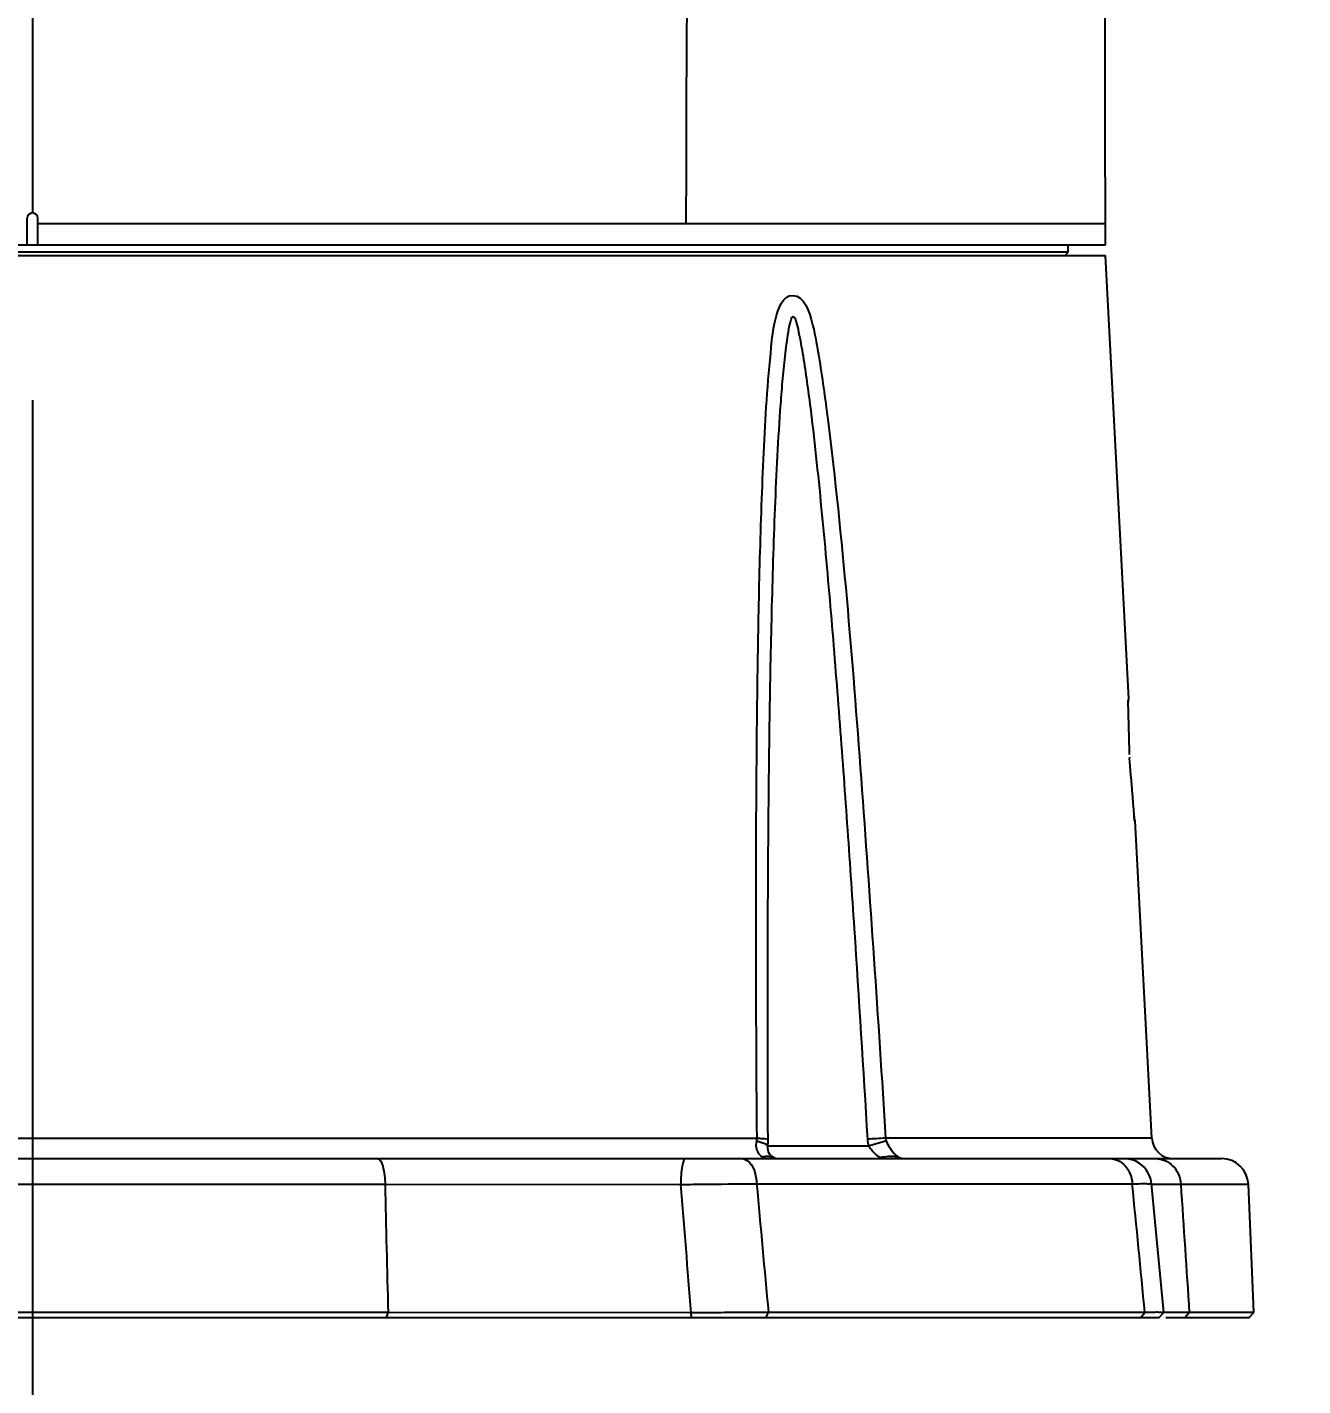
# Model space of a CAD drawing. Header units: millimetres. Extents: x 0 to 1173, y -4 to 841.
# Drawn here: x 246.41 to 258.41, y 299.02 to 311.81 of the extents above; entities that cross this region are included whole.
import ezdxf

# ---------------------------------------------------------------- set-up
doc = ezdxf.new("R2010")
doc.units = ezdxf.units.MM
doc.header["$LTSCALE"] = 65.395
doc.linetypes.add('CENTER', pattern=[0.6, 0.375, -0.075, 0.075, -0.075])
doc.layers.get('0').update_dxf_attribs({"linetype": 'CONTINUOUS'})
for name, color, linetype in [('ALL_DRFT_GEOM', 7, 'CONTINUOUS'), ('DRAFT_DIMS', 7, 'CONTINUOUS'), ('J_900_EXP_DH_BL10', 7, 'CONTINUOUS'), ('J_900_EXP_DH_BL9', 7, 'CONTINUOUS'), ('TMBB_BASE_CNN_BL7', 7, 'CONTINUOUS')]:
    doc.layers.add(name, color=color, linetype=linetype)
doc.styles.get("Standard").update_dxf_attribs({"font": 'txt', "width": 0.8})
doc.dimstyles.new('DIMSTYLE_13', dxfattribs={"dimtxt": 6, "dimasz": 9, "dimexe": 0.5, "dimexo": 0, "dimtad": 1, "dimlfac": 10, "dimzin": 0, "dimdsep": 46, "dimtxsty": 'Standard', "dimblk": '_FILLED', "dimblk1": '_FILLED', "dimblk2": '_FILLED', "dimcen": 0.09, "dimadec": 0, "dimazin": 0, "dimtp": 0.01, "dimtm": 0.01, "dimtfac": 1, "dimtofl": 0, "dimtmove": 0, "dimatfit": 2, "dimldrblk": '_FILLED', "dimfxl": 0, "dimtolj": 1, "dimtzin": 0, "dimarcsym": 0})
doc.dimstyles.new('DIMSTYLE_14', dxfattribs={"dimtxt": 6, "dimasz": 9, "dimexe": 0.5, "dimexo": 0, "dimtad": 1, "dimlfac": 10, "dimzin": 0, "dimdsep": 46, "dimtxsty": 'Standard', "dimblk": '_FILLED', "dimblk1": '_FILLED', "dimblk2": '_FILLED', "dimcen": 0.09, "dimadec": 0, "dimazin": 0, "dimtp": 0.01, "dimtm": 0.01, "dimtfac": 1, "dimtmove": 0, "dimatfit": 2, "dimldrblk": '_FILLED', "dimfxl": 0, "dimtolj": 1, "dimtzin": 0, "dimarcsym": 0})

# ---------------------------------------------------------------- blocks, each defined once
blk = doc.blocks.new('_FILLED')
at = {"color": 0, "linetype": 'ByBlock'}
blk.add_solid([(0, 0), (-1, 0.1667), (-1, -0.1667)], dxfattribs=at)
blk = doc.blocks.new('*D20')
at = {"layer": 'DRAFT_DIMS', "color": 2, "linetype": 'Continuous'}
blk.add_line((362.811, 192.443), (450.213, 94.254), dxfattribs=at)
at = {"layer": 'DRAFT_DIMS', "color": 2, "linetype": 'Continuous', "xscale": 9, "yscale": 9, "zscale": 9, "rotation": 131.6736765729}
blk.add_blockref('_FILLED', (362.811, 192.443), dxfattribs=at)
blk = doc.blocks.new('*D21')
at = {"layer": 'DRAFT_DIMS', "color": 2, "linetype": 'Continuous'}
for p, q in [((246.456, 323.158), (323.755, 374.496)), ((271.296, 339.655), (246.456, 323.158)), ((221.616, 306.661), (246.456, 323.158))]:
    blk.add_line(p, q, dxfattribs=at)
at = {"layer": 'DRAFT_DIMS', "color": 2, "linetype": 'Continuous', "xscale": 9, "yscale": 9, "zscale": 9}
for p, rotation in [((271.296, 339.655), 33.59000563470001), ((221.616, 306.661), 213.5900056347)]:
    blk.add_blockref('_FILLED', p, dxfattribs=dict(at, rotation=rotation))
blk = doc.blocks.new('*D23')
at = {"layer": 'DRAFT_DIMS', "color": 2, "linetype": 'Continuous'}
blk.add_line((390.784, 199.135), (471.564, 129.718), dxfattribs=at)
at = {"layer": 'DRAFT_DIMS', "color": 2, "linetype": 'Continuous', "xscale": 9, "yscale": 9, "zscale": 9, "rotation": 139.3269980893}
blk.add_blockref('_FILLED', (390.784, 199.135), dxfattribs=at)
blk = doc.blocks.new('TMBB_BASE_CNN_BL7', base_point=(653.7669, 254.0207))
at = {"layer": 'TMBB_BASE_CNN_BL7', "color": 7, "linetype": 'Continuous'}
for p, q in [((236.3561, 309.6577), (256.5558, 309.6577)), ((256.7747, 305.4853), (256.556, 309.6577)), ((256.7705, 305.451), (256.7704, 305.4583)), ((256.7705, 305.4744), (256.7714, 305.464)), ((256.7708, 305.4426), (256.7705, 305.451)), ((256.771, 305.4343), (256.7708, 305.4426)), ((256.7709, 305.4353), (256.771, 305.4343)), ((256.771, 305.4853), (256.7746, 305.4853)), ((256.8263, 304.3814), (256.826, 304.3863)), ((256.826, 304.3853), (256.826, 304.3863)), ((256.827, 304.3732), (256.8263, 304.3814)), ((256.8276, 304.3658), (256.827, 304.3732)), ((256.8282, 304.3593), (256.8276, 304.3658)), ((256.8287, 304.3539), (256.8282, 304.3593)), ((256.8349, 304.3353), (256.8313, 304.3353)), ((256.9914, 301.3504), (256.8349, 304.3353)), ((239.6358, 301.3504), (253.2762, 301.3504)), ((254.327, 301.2756), (253.3785, 301.2756)), ((256.9914, 301.3504), (254.4859, 301.3504)), ((236.2974, 301.1577), (257.6482, 301.1577)), ((243.1371, 300.9156), (249.775, 300.9156)), ((249.775, 300.9156), (252.5573, 300.9142)), ((253.2723, 300.9212), (256.8087, 300.9212)), ((257.1043, 299.7097), (256.9889, 300.9222)), ((257.0251, 300.9179), (257.2652, 300.9156)), ((257.2652, 300.9156), (257.9011, 300.9156)), ((257.9538, 299.7076), (257.9011, 300.9156)), ((257.0565, 299.6577), (235.006, 299.6577)), ((249.8036, 299.7076), (243.1085, 299.7076)), ((249.7896, 299.6577), (249.8036, 299.7076)), ((252.6536, 299.7069), (249.8036, 299.7076)), ((252.6624, 299.6577), (252.6536, 299.7069)), ((253.3578, 299.6577), (253.3838, 299.7097)), ((256.9264, 299.7097), (253.3838, 299.7097)), ((256.8873, 299.6577), (256.9264, 299.7097)), ((257.0569, 299.6577), (257.1043, 299.7097)), ((257.3447, 299.7076), (257.1023, 299.7085)), ((257.9059, 299.6577), (257.1236, 299.6577)), ((257.2994, 299.6577), (257.3447, 299.7076)), ((257.9538, 299.7076), (257.3447, 299.7076)), ((257.906, 299.6577), (257.9538, 299.7076))]:
    blk.add_line(p, q, dxfattribs=at)
for points in [[(256.7704, 305.4583), (256.7703, 305.4645), (256.7703, 305.4672), (256.7703, 305.4695), (256.7703, 305.4716), (256.7704, 305.4733), (256.7704, 305.4747), (256.7704, 305.4753)], [(256.8299, 304.3439), (256.8299, 304.344), (256.8298, 304.3444), (256.8297, 304.3452), (256.8295, 304.3463), (256.8293, 304.3478), (256.8291, 304.3495), (256.8289, 304.3516), (256.8287, 304.3539)], [(256.9889, 300.9222), (256.9861, 300.9424), (256.9792, 300.9719), (256.9688, 301.0004), (256.9553, 301.0274), (256.9387, 301.0527), (256.9192, 301.0759), (256.8972, 301.0967), (256.8729, 301.1148), (256.8467, 301.13), (256.8189, 301.142), (256.7899, 301.1506), (256.7601, 301.1559), (256.7299, 301.1577)]]:
    blk.add_lwpolyline(points, dxfattribs=at)
for centre, radius, start, end in [((256.7247, 305.4827), 0.05, 336.32797, 3), ((225.8942, 304.4459), 30.8925, 0.95407, 1.83532), ((226.1954, 302.158), 30.7114, 4.15897, 5.04801), ((256.785, 304.3327), 0.05, 3, 29.6914), ((252.9912, 301.3518), 0.285, 354.52604, 359.71112), ((252.0986, 301.3367), 1.2813, 357.26396, 0.11934), ((258.0485, 244.7613), 56.7011, 93.60236, 93.77516), ((254.6044, 301.3598), 0.2899, 184.02826, 196.88427), ((257.1945, 301.361), 0.2034, 183, 270), ((253.3762, 300.9064), 0.2706, 97.66553, 100.41215), ((253.3728, 300.9334), 0.2433, 91.93517, 97.71265), ((253.3718, 300.9607), 0.216, 85.63013, 91.92875), ((254.5489, 300.5591), 0.6179, 98.38584, 100.22216), ((254.5428, 300.6539), 0.5227, 82.73166, 86.81947), ((257.6483, 300.9046), 0.2531, 2.50011, 90.00016), ((516.7414, 306.6293), 267.0276, 181.226075, 181.485351), ((590.1709, 327.2565), 338.6398, 184.461456, 184.666377), ((628.3716, 334.8058), 376.6266, 185.161808, 185.346891), ((257.1246, 309.449), 8.5317, 269.08033, 269.33139)]:
    blk.add_arc(centre, radius, start, end, dxfattribs=at)
for points, knots in [([(253.2762, 301.3504), (253.2709, 302.012), (253.266, 303.0044), (253.2684, 304.3276), (253.2758, 305.3197), (253.2908, 306.312), (253.3116, 307.1381), (253.3387, 307.8011), (253.3635, 308.2947), (253.4041, 308.7273), (253.4334, 309.042), (253.5184, 309.2823), (253.6117, 309.2817)], [0, 0, 0, 0, 0.2484293, 0.3726231, 0.4968031, 0.6209757, 0.7451712, 0.8073182, 0.8695925, 0.9324201, 0.9649603, 1, 1, 1, 1]), ([(253.6117, 309.2817), (253.7228, 309.2823), (253.811, 308.9907), (253.8725, 308.6253), (253.9172, 308.3132), (253.9418, 308.1164)], [0, 0, 0, 0, 0.2699464, 0.5181582, 1, 1, 1, 1]), ([(253.3799, 301.3394), (253.377, 302.0004), (253.3758, 302.9916), (253.3833, 304.3129), (253.3947, 305.303), (253.4105, 306.1273), (253.4288, 306.7858), (253.4461, 307.2785), (253.4683, 307.7695), (253.4927, 308.1768), (253.5183, 308.4991), (253.5383, 308.698), (253.5573, 308.8508), (253.5751, 308.9602), (253.5877, 309.0296), (253.6057, 309.0805), (253.6167, 309.0818)], [0, 0, 0, 0, 0.2555995, 0.3833229, 0.5109641, 0.6384712, 0.7021412, 0.7657167, 0.8291303, 0.8922079, 0.9234647, 0.954247, 0.9692296, 0.9835224, 0.9957134, 1, 1, 1, 1]), ([(253.6167, 309.0818), (253.6279, 309.0805), (253.6474, 309.0301), (253.6633, 308.9601), (253.6858, 308.8509), (253.7122, 308.698), (253.7421, 308.4992), (253.7848, 308.177), (253.8317, 307.7697), (253.882, 307.2786), (253.9281, 306.7859), (253.9855, 306.1274), (254.0513, 305.3031), (254.1238, 304.3131), (254.214, 302.9919), (254.2758, 302.0005), (254.3152, 301.3394)], [0, 0, 0, 0, 0.0043555, 0.0166244, 0.0309821, 0.0460204, 0.0768937, 0.1082206, 0.1713953, 0.2348651, 0.2984678, 0.3621428, 0.4896094, 0.617159, 0.7447517, 1, 1, 1, 1]), ([(253.9418, 308.1164), (254.0824, 306.9927), (254.2619, 304.7358), (254.4161, 302.4786), (254.4859, 301.3504)], [0, 0, 0, 0, 0.5004383, 1, 1, 1, 1]), ([(256.7709, 305.4353), (256.7706, 305.445), (256.7702, 305.4484), (256.77, 305.4777), (256.7705, 305.4744)], [0, 0, 0, 0, 0.7431135, 1, 1, 1, 1]), ([(256.8313, 304.3353), (256.8293, 304.3353), (256.8314, 304.3578), (256.8278, 304.3669), (256.8271, 304.3798)], [0, 0, 0, 0, 0.1333412, 1, 1, 1, 1]), ([(256.8313, 304.3353), (256.8312, 304.3369), (256.8308, 304.3402), (256.8299, 304.3434), (256.8294, 304.345)], [0, 0, 0, 0, 0.4939176, 1, 1, 1, 1]), ([(253.3273, 301.1725), (253.2926, 301.1925), (253.2614, 301.2537), (253.2703, 301.3094), (253.2749, 301.3246)], [0, 0, 0, 0, 0.7153004, 1, 1, 1, 1]), ([(253.2749, 301.3246), (253.2873, 301.3215), (253.3235, 301.3104), (253.3627, 301.2958), (253.3785, 301.2756)], [0, 0, 0, 0, 0.3333886, 1, 1, 1, 1]), ([(253.2762, 301.3504), (253.2884, 301.3498), (253.323, 301.3473), (253.3583, 301.3457), (253.3799, 301.3394)], [0, 0, 0, 0, 0.3518862, 1, 1, 1, 1]), ([(254.4909, 301.3246), (254.4795, 301.3209), (254.4251, 301.3037), (254.3703, 301.2878), (254.327, 301.2756)], [0, 0, 0, 0, 0.2112714, 1, 1, 1, 1]), ([(254.4859, 301.3504), (254.4862, 301.3461), (254.4874, 301.3374), (254.4896, 301.3289), (254.4909, 301.3246)], [0, 0, 0, 0, 0.4937608, 1, 1, 1, 1]), ([(249.7017, 301.1577), (249.7305, 301.1577), (249.7687, 301.0457), (249.7742, 300.9734), (249.775, 300.9156)], [0, 0, 0, 0, 0.3334369, 1, 1, 1, 1]), ([(252.601, 301.1577), (252.593, 301.1577), (252.5798, 301.1263), (252.5643, 301.0528), (252.5585, 300.972), (252.5573, 300.9142)], [0, 0, 0, 0, 0.0950415, 0.31068, 1, 1, 1, 1]), ([(253.1332, 301.1577), (253.151, 301.1577), (253.2463, 301.1172), (253.2686, 300.9998), (253.2723, 300.9212)], [0, 0, 0, 0, 0.1850522, 1, 1, 1, 1]), ([(253.4331, 301.1673), (253.4259, 301.1696), (253.4111, 301.1734), (253.396, 301.1755), (253.3883, 301.1761)], [0, 0, 0, 0, 0.4959711, 1, 1, 1, 1]), ([(253.4331, 301.1673), (253.4253, 301.1711), (253.4102, 301.1812), (253.3985, 301.195), (253.3936, 301.2027)], [0, 0, 0, 0, 0.4889915, 1, 1, 1, 1]), ([(253.4331, 301.1673), (253.4389, 301.1645), (253.4512, 301.16), (253.464, 301.1581), (253.4705, 301.1578)], [0, 0, 0, 0, 0.5004294, 1, 1, 1, 1]), ([(254.3935, 301.1976), (254.4007, 301.1912), (254.4152, 301.1798), (254.4312, 301.1707), (254.4393, 301.1673)], [0, 0, 0, 0, 0.5231578, 1, 1, 1, 1]), ([(254.5765, 301.1966), (254.5816, 301.1919), (254.5919, 301.1831), (254.6032, 301.1756), (254.6089, 301.1725)], [0, 0, 0, 0, 0.5170418, 1, 1, 1, 1]), ([(254.6089, 301.1725), (254.6173, 301.1678), (254.6344, 301.1605), (254.6528, 301.1577), (254.6617, 301.1577)], [0, 0, 0, 0, 0.5198142, 1, 1, 1, 1]), ([(256.5973, 301.1577), (256.6503, 301.1577), (256.765, 301.0981), (256.8046, 300.9816), (256.8087, 300.9212)], [0, 0, 0, 0, 0.4670828, 1, 1, 1, 1]), ([(257.0264, 301.1577), (257.0862, 301.1577), (257.2124, 301.1035), (257.2626, 300.9779), (257.2652, 300.9156)], [0, 0, 0, 0, 0.4901163, 1, 1, 1, 1]), ([(252.5573, 300.9142), (252.6191, 300.9149), (252.8575, 300.9177), (253.0959, 300.9202), (253.2723, 300.9212)], [0, 0, 0, 0, 0.2596283, 1, 1, 1, 1]), ([(256.8087, 300.9212), (256.8345, 300.9214), (256.8777, 300.9203), (256.9384, 300.9256), (256.9648, 300.9172), (256.9884, 300.9261), (256.9888, 300.9222)], [0, 0, 0, 0, 0.4292676, 0.7439343, 0.9355803, 1, 1, 1, 1]), ([(253.3838, 299.7097), (253.3275, 299.7089), (253.0841, 299.7095), (252.8407, 299.7058), (252.6536, 299.7069)], [0, 0, 0, 0, 0.231179, 1, 1, 1, 1]), ([(257.1043, 299.7097), (257.104, 299.7135), (257.0802, 299.7056), (257.0546, 299.7133), (256.9945, 299.7079), (256.9519, 299.7093), (256.9264, 299.7097)], [0, 0, 0, 0, 0.0645604, 0.256113, 0.5705534, 1, 1, 1, 1])]:
    blk.add_open_spline(points, degree=3, knots=knots, dxfattribs=at)
for points in [[(256.7877, 304.8603), (256.7856, 304.8849), (256.7813, 304.9099), (256.7844, 304.9345)], [(253.3936, 301.2027), (253.3802, 301.2236), (253.3748, 301.251), (253.3785, 301.2756)], [(254.327, 301.2756), (254.3475, 301.2482), (254.368, 301.2203), (254.3935, 301.1976)], [(254.4909, 301.3246), (254.5136, 301.2786), (254.539, 301.2316), (254.5765, 301.1966)], [(253.3273, 301.1725), (253.3439, 301.1628), (253.3637, 301.1577), (253.3829, 301.1577)], [(254.5718, 301.1759), (254.5341, 301.1779), (254.4961, 301.176), (254.4588, 301.1705)], [(256.9264, 299.7097), (256.8873, 300.1135), (256.8481, 300.5174), (256.8087, 300.9212)], [(257.2652, 300.9156), (257.292, 300.513), (257.3185, 300.1103), (257.3447, 299.7076)]]:
    blk.add_open_spline(points, degree=3, dxfattribs=at)
blk = doc.blocks.new('J_900_EXP_DH_BL9', base_point=(532.0064, 323.1577))
at = {"layer": 'J_900_EXP_DH_BL9', "color": 7, "linetype": 'CENTER'}
blk.add_line((246.456, 308.2952), (246.456, 120.7675), dxfattribs=at)
blk = doc.blocks.new('J_900_EXP_DH_BL10', base_point=(658.2783, 323.5593))
at = {"layer": 'J_900_EXP_DH_BL10', "color": 7, "linetype": 'Continuous'}
for p, q in [((246.456, 312.102), (246.456, 310.0577)), ((246.406, 309.7577), (246.406, 310.0077)), ((246.506, 309.7577), (246.506, 310.0077)), ((246.506, 309.9577), (256.556, 309.9577)), ((256.556, 309.7577), (256.556, 309.9577)), ((236.3561, 309.7577), (256.5559, 309.7577)), ((256.206, 309.6877), (256.206, 309.7577)), ((256.206, 309.6877), (236.706, 309.6877)), ((256.176, 309.6577), (256.206, 309.6877))]:
    blk.add_line(p, q, dxfattribs=at)
blk.add_lwpolyline([(256.556, 309.9577), (256.5557, 310.2245), (256.5547, 310.5662), (256.5536, 310.9167), (256.5526, 311.2667), (256.5521, 311.6155), (256.5523, 311.9734), (256.5534, 312.342), (256.5555, 312.7157), (256.5588, 313.0976), (256.5634, 313.4874), (256.5693, 313.883), (256.5767, 314.286), (256.5856, 314.6966), (256.5959, 315.1131), (256.6039, 315.4034)], dxfattribs=at)
for centre, radius, start, end in [((496.5625, 310.0633), 243.9549, 179.257636, 180.024819), ((246.456, 310.0077), 0.05, 0, 180)]:
    blk.add_arc(centre, radius, start, end, dxfattribs=at)

msp = doc.modelspace()

# ---------------------------------------------------------------- hatches: boundary and pattern name
at = {"linetype": 'Continuous'}
h = msp.add_hatch(dxfattribs=at)
h.set_pattern_fill('5DOF WORKSPACE', color=2, scale=22.62069, angle=45, style=0, pattern_type=0)
h.set_pattern_definition([(45, (0, 0), (-15.99524, 15.99524), [])])
edge = h.paths.add_edge_path()
edge.add_arc((246.456, 323.1578), 175, 91.640521, 448.35948)
edge.add_line((251.466, 401.7708), (251.466, 498.086))
edge.add_line((251.466, 401.7708), (269.8458, 341.6534))
edge.add_arc((246.456, 323.1578), 29.8189, 141.66454, 398.33546)
edge.add_line((241.446, 401.7708), (223.0663, 341.6534))
edge.add_line((241.446, 401.7708), (241.446, 498.086))

# ---------------------------------------------------------------- linework, layer by layer
at = {"color": 2, "linetype": 'CENTER'}
msp.add_arc((246.456, 323.1578), 29.8189, 141.66454, 38.33546, dxfattribs=at)
at = {"layer": 'ALL_DRFT_GEOM', "color": 7, "linetype": 'Continuous'}
msp.add_circle((246.456, 323.1578), 190.295, dxfattribs=at)
msp.add_arc((246.456, 323.1578), 175, 91.640521, 88.35948, dxfattribs=at)

# ---------------------------------------------------------------- block references
at = {"layer": 'J_900_EXP_DH_BL10'}
msp.add_blockref('J_900_EXP_DH_BL10', (658.2783, 323.5593), dxfattribs=at)
at = {"layer": 'J_900_EXP_DH_BL9'}
msp.add_blockref('J_900_EXP_DH_BL9', (532.0064, 323.1577), dxfattribs=at)
at = {"layer": 'TMBB_BASE_CNN_BL7'}
msp.add_blockref('TMBB_BASE_CNN_BL7', (653.7669, 254.0207), dxfattribs=at)

# ---------------------------------------------------------------- dimensions: what is measured, and where the dimension line sits
at = {"layer": 'DRAFT_DIMS', "color": 2, "linetype": 'Continuous'}
for p1, p2, text, dimstyle, picture, middle in [((362.8113, 192.4426), (130.1007, 453.8729), '%%c<> \\P(Reachable Space)', 'DIMSTYLE_13', '*D20', (397.079, 156.2018)), ((390.7836, 199.1347), (102.1284, 447.1808), '%%c<> \\P(Working Space)', 'DIMSTYLE_13', '*D23', (417.9342, 177.7815)), ((271.2957, 339.655), (221.6163, 306.6606), '%%c<>', 'DIMSTYLE_14', '*D21', (292.27, 355.3856))]:
    dim = msp.add_diameter_dim_2p(p1=p1, p2=p2, text=text, dimstyle=dimstyle, override={"dimpost": '<>'}, dxfattribs=at)
    dim.commit()
    dim.dimension.update_dxf_attribs({"geometry": picture, "text_midpoint": middle, "dimtype": 163})

doc.saveas('drawing.dxf')
